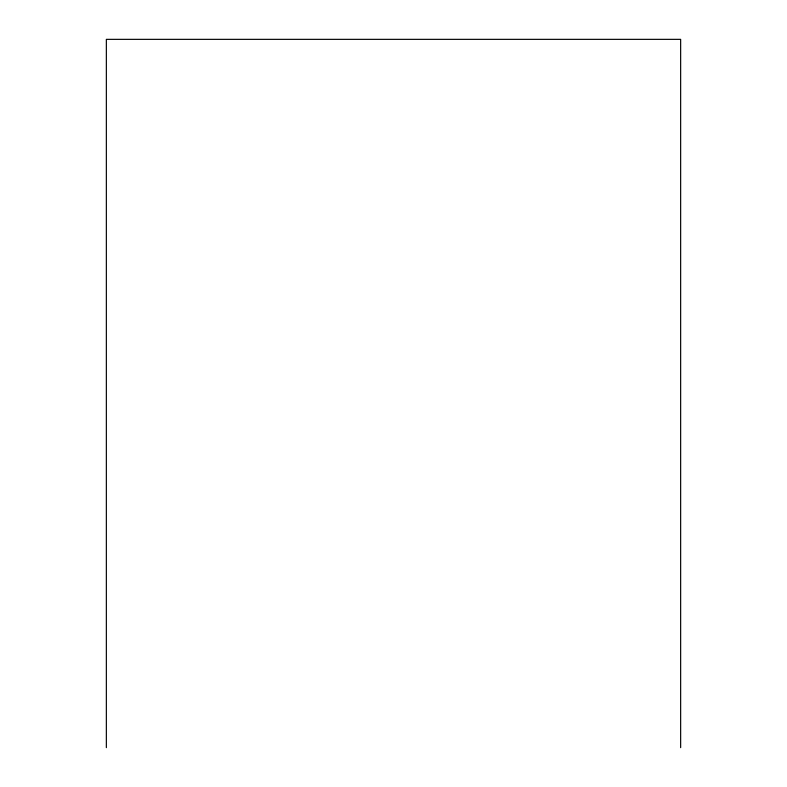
<?xml version="1.0" encoding="UTF-8"?>
<svg xmlns="http://www.w3.org/2000/svg" width="787" height="787" viewBox="0 0 787 787"><rect width="100%" height="100%" fill="white"/><g stroke="black" fill="none" stroke-linecap="round" stroke-linejoin="round"><path stroke-width="1.18" d="M680.647 747.65L680.647 39.35L106.353 39.35L106.353 747.65"/></g></svg>
